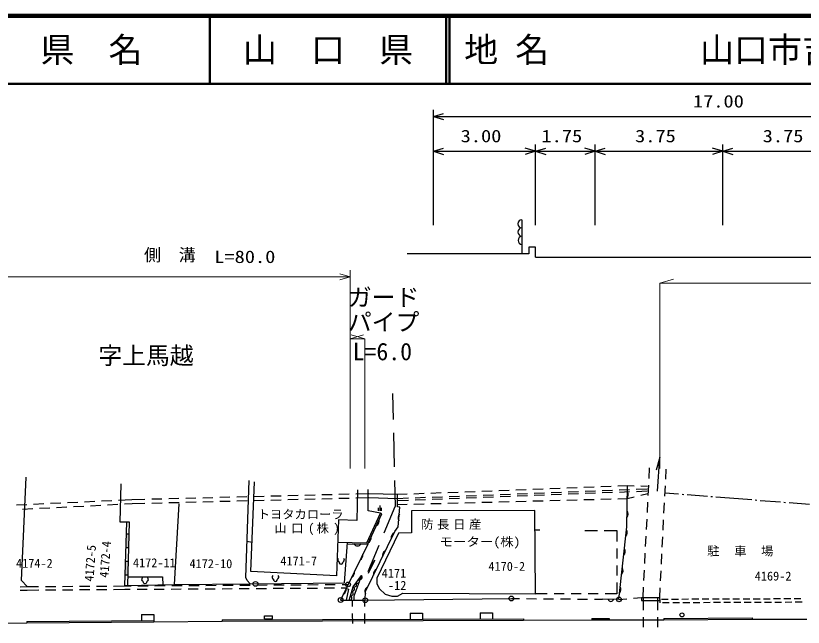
# Model space of a CAD drawing. Units: millimetres, scale not verified. Extents: x 40000 to 680000, y 20000 to 380000.
# Drawn here: x 304507 to 420200, y 290095 to 380000 of the extents above; entities that cross this region are included whole.
import ezdxf
from ezdxf.enums import TextEntityAlignment as Align

# ---------------------------------------------------------------- set-up
doc = ezdxf.new("R2010")
doc.units = ezdxf.units.MM
doc.header["$LTSCALE"] = 1000
for name, color, linetype, lineweight in [('M-BGD', 7, 'Continuous', 25), ('M-STR-HTXT', 7, 'Continuous', 13), ('M-STR-STR1', 1, 'Continuous', 25), ('M-TTL', 2, 'Continuous', 140), ('M-TTL-LINE', 7, 'Continuous', 50)]:
    doc.layers.add(name, color=color, linetype=linetype, lineweight=lineweight)
doc.layers.add('M-TTL-TXT', color=7, linetype='Continuous')
doc.styles.add('ＭＳ ゴシック', font='')
doc.styles.get('ＭＳ ゴシック').set_extended_font_data('MS Gothic')

msp = doc.modelspace()

# ---------------------------------------------------------------- hatches: boundary and pattern name
at = {"layer": 'M-BGD'}
for points in [[(320783, 303819), (321183, 303807), (321123, 301808), (320723, 301820)], [(320663, 299821), (321063, 299809), (321003, 297810), (320603, 297822)]]:
    msp.add_hatch(color=256, dxfattribs=at).paths.add_polyline_path(points)

# ---------------------------------------------------------------- linework, layer by layer
for p, q in [((365868, 361066), (365868, 366177)), ((365868, 365177), (367368, 365627)), ((365868, 365177), (450868, 365177)), ((365868, 365177), (367368, 364727)), ((365868, 349186), (365868, 361066)), ((380868, 349186), (380868, 361066)), ((380868, 349186), (380868, 361066)), ((389618, 349186), (389618, 361066)), ((389618, 349186), (389618, 361066)), ((408368, 349186), (408368, 361066)), ((408368, 349186), (408368, 361066)), ((365868, 360066), (367368, 360516)), ((365868, 360066), (380868, 360066)), ((365868, 360066), (367368, 359616)), ((380868, 360066), (379368, 360516)), ((380868, 360066), (379368, 359616)), ((380868, 360066), (382368, 360516)), ((380868, 360066), (389618, 360066)), ((380868, 360066), (382368, 359616)), ((389618, 360066), (388118, 360516)), ((389618, 360066), (388118, 359616)), ((389618, 360066), (391118, 360516)), ((389618, 360066), (408368, 360066)), ((389618, 360066), (391118, 359616)), ((408368, 360066), (406868, 360516)), ((408368, 360066), (406868, 359616)), ((408368, 360066), (409868, 360516)), ((408368, 360066), (427118, 360066)), ((408368, 360066), (409868, 359616)), ((378868, 349999), (378868, 344999)), ((379868, 345999), (379868, 344999)), ((380868, 345999), (379868, 345999)), ((380868, 344499), (380868, 345999)), ((379868, 344999), (362020, 344999)), ((380868, 344499), (435868, 344499)), ((359864, 324474), (359949, 320662)), ((359993, 318662), (360105, 313663)), ((399133, 315101), (398581, 313215)), ((398784, 310079), (399133, 315101)), ((397577, 313510), (397500, 311973)), ((399990, 311878), (400063, 313317)), ((305346, 296965), (306052, 312165)), ((338285, 297412), (338807, 311679)), ((339066, 298274), (339592, 311500)), ((360150, 311664), (360235, 307851)), ((319865, 305565), (319982, 311167)), ((354699, 310319), (354594, 305790)), ((356266, 307197), (356288, 310333)), ((370486, 310017), (371985, 310074)), ((372984, 310112), (374483, 310169)), ((375482, 310207), (376981, 310264)), ((377980, 310302), (379479, 310359)), ((380478, 310397), (381977, 310454)), ((382977, 310492), (384476, 310549)), ((385475, 310587), (386974, 310644)), ((387973, 310682), (389472, 310738)), ((388173, 310089), (389672, 310146)), ((390471, 310776), (391970, 310833)), ((390671, 310184), (392170, 310241)), ((392969, 310871), (394358, 310924)), ((393169, 310278), (394668, 310335)), ((394293, 304858), (394358, 310924)), ((394358, 310924), (395337, 310901)), ((395667, 310373), (397254, 310434)), ((395679, 310074), (397265, 310134)), ((396336, 310878), (397315, 310855)), ((397450, 310974), (397375, 309476)), ((399863, 309381), (399939, 310879)), ((321583, 308879), (323484, 308927)), ((324483, 308953), (325983, 308991)), ((326982, 309017), (328482, 309055)), ((329482, 309081), (330981, 309119)), ((331981, 309145), (333480, 309184)), ((334480, 309209), (335980, 309248)), ((336979, 309273), (338479, 309312)), ((339478, 309337), (340978, 309376)), ((341978, 309401), (343477, 309440)), ((344477, 309465), (345976, 309504)), ((344488, 308866), (345987, 308904)), ((346976, 309529), (348475, 309568)), ((346987, 308930), (348486, 308968)), ((349475, 309594), (350975, 309632)), ((349486, 308994), (350985, 309032)), ((351974, 309658), (353474, 309696)), ((351985, 309058), (353485, 309096)), ((354473, 309722), (356374, 309770)), ((354484, 309122), (356372, 309170)), ((356372, 309170), (360605, 309042)), ((356374, 309770), (360603, 309642)), ((360603, 309642), (361992, 309695)), ((360612, 307782), (360603, 309642)), ((360605, 309042), (362192, 309102)), ((362991, 309733), (364490, 309790)), ((363191, 309140), (364690, 309197)), ((365489, 309828), (366988, 309885)), ((365689, 309235), (367188, 309292)), ((365700, 308935), (367199, 308992)), ((367987, 309922), (369486, 309979)), ((368187, 309330), (369686, 309387)), ((368199, 309030), (369698, 309087)), ((370685, 309425), (372184, 309481)), ((370697, 309125), (372196, 309182)), ((373184, 309519), (374683, 309576)), ((373195, 309220), (374694, 309277)), ((375682, 309614), (377181, 309671)), ((375693, 309315), (377192, 309371)), ((378180, 309709), (379679, 309766)), ((378191, 309409), (379690, 309466)), ((380678, 309804), (382177, 309861)), ((380690, 309504), (382189, 309561)), ((383176, 309899), (384675, 309956)), ((383188, 309599), (384687, 309656)), ((385675, 309994), (387174, 310051)), ((385686, 309694), (387185, 309751)), ((388184, 309789), (389683, 309846)), ((390484, 308927), (391984, 308967)), ((390682, 309884), (392181, 309941)), ((392983, 308993), (394338, 309028)), ((393181, 309979), (394680, 310036)), ((394338, 309028), (395355, 309268)), ((396329, 309498), (397346, 309737)), ((399887, 309842), (401890, 309688)), ((402389, 309650), (402638, 309631)), ((403137, 309593), (406128, 309364)), ((406626, 309326), (406876, 309307)), ((407374, 309269), (409378, 309115)), ((409378, 309115), (412633, 308854)), ((304623, 308091), (306122, 308161)), ((307121, 308207), (308619, 308277)), ((309618, 308323), (311116, 308393)), ((310495, 307710), (311993, 307787)), ((312115, 308439), (313614, 308509)), ((312992, 307838), (314490, 307915)), ((314612, 308555), (316111, 308625)), ((315488, 307966), (316986, 308042)), ((317110, 308671), (318608, 308740)), ((317985, 308094), (319483, 308170)), ((319607, 308787), (321583, 308879)), ((320482, 308221), (321606, 308279)), ((321606, 308279), (323494, 308327)), ((324494, 308353), (325994, 308391)), ((326993, 308417), (328493, 308455)), ((327850, 296382), (328491, 308233)), ((329492, 308481), (330992, 308520)), ((331992, 308545), (333491, 308584)), ((334491, 308609), (335990, 308648)), ((336990, 308673), (338490, 308712)), ((339489, 308737), (340989, 308776)), ((341988, 308801), (343488, 308840)), ((357979, 308010), (357979, 307189)), ((358648, 304001), (360235, 307851)), ((360948, 307765), (360612, 307782)), ((360617, 308742), (362203, 308802)), ((360640, 308142), (361994, 308178)), ((360703, 304860), (360948, 307765)), ((362994, 308204), (364493, 308244)), ((363202, 308840), (364701, 308897)), ((365493, 308270), (366992, 308309)), ((367992, 308336), (369491, 308375)), ((370491, 308401), (371991, 308441)), ((372990, 308467), (374490, 308507)), ((375489, 308533), (376989, 308572)), ((377988, 308599), (379488, 308638)), ((380488, 308664), (381987, 308704)), ((382987, 308730), (384486, 308769)), ((385486, 308796), (386985, 308835)), ((387985, 308861), (389485, 308901)), ((397325, 308477), (397249, 306979)), ((399737, 306885), (399813, 308383)), ((413131, 308814), (413381, 308794)), ((413879, 308754), (416869, 308514)), ((417368, 308474), (417617, 308454)), ((418115, 308414), (421106, 308174)), ((305501, 307454), (306999, 307531)), ((307998, 307582), (309496, 307659)), ((356085, 302525), (358103, 306846)), ((356211, 302323), (358284, 306761)), ((358103, 306846), (356266, 307197)), ((357747, 307659), (357747, 307194)), ((358284, 306761), (358103, 306846)), ((358212, 307659), (358212, 307194)), ((362663, 307206), (362641, 303962)), ((380782, 307273), (362663, 307206)), ((380870, 295015), (380782, 307273)), ((321235, 305565), (319865, 305565)), ((320556, 296259), (320835, 305565)), ((320956, 296266), (321235, 305565)), ((351906, 305895), (351628, 297680)), ((354594, 305790), (351906, 305895)), ((397199, 305980), (397124, 304482)), ((399610, 304388), (399686, 305886)), ((360194, 304177), (360703, 304860)), ((380803, 304419), (381486, 304415)), ((388113, 304329), (389955, 304331)), ((390955, 304333), (392798, 304335)), ((392798, 304335), (392799, 302683)), ((393122, 294196), (394293, 304858)), ((320783, 303819), (321183, 303807)), ((355906, 295368), (360194, 304177)), ((360748, 303947), (357563, 297297)), ((362641, 303962), (360748, 303947)), ((397074, 303483), (396999, 301985)), ((399484, 301891), (399560, 303389)), ((338479, 302730), (339239, 302620)), ((351794, 302584), (356085, 302525)), ((356211, 302323), (352222, 294102)), ((352814, 296643), (353234, 302564)), ((353220, 302364), (356211, 302323)), ((356299, 298301), (357886, 302152)), ((320723, 301820), (321123, 301808)), ((392800, 301683), (392802, 300183)), ((396949, 300986), (396873, 299488)), ((399357, 299394), (399433, 300892)), ((320663, 299821), (321063, 299809)), ((356327, 298030), (357254, 299968)), ((357254, 299968), (356564, 299150)), ((392802, 299183), (392804, 297683)), ((396823, 298490), (396748, 296991)), ((320603, 297822), (321003, 297810)), ((320994, 297510), (326066, 297520)), ((326066, 297520), (326132, 296277)), ((338492, 296956), (338285, 297412)), ((351628, 297680), (339066, 298274)), ((354061, 296029), (355278, 297697)), ((355278, 297697), (354157, 294670)), ((399231, 296897), (399307, 298396)), ((306197, 296073), (305346, 296965)), ((320547, 296172), (321441, 296178)), ((320556, 296259), (327850, 296382)), ((322441, 296185), (323941, 296195)), ((324941, 296202), (326441, 296212)), ((327441, 296219), (328941, 296229)), ((327850, 296382), (338928, 296500)), ((329941, 296236), (331441, 296246)), ((332441, 296253), (333941, 296263)), ((334941, 296270), (336441, 296280)), ((337441, 296287), (338941, 296297)), ((338928, 296500), (338492, 296956)), ((338928, 296500), (352814, 296643)), ((339941, 296304), (341441, 296314)), ((342441, 296321), (343941, 296331)), ((344941, 296338), (346441, 296348)), ((347441, 296355), (348941, 296366)), ((349941, 296372), (351441, 296383)), ((352441, 296389), (353335, 296396)), ((357563, 297297), (357554, 296460)), ((357554, 296460), (357965, 295753)), ((392805, 296683), (392806, 295030)), ((305160, 295554), (306203, 295573)), ((305178, 296055), (306197, 296073)), ((306197, 296073), (307872, 296085)), ((306203, 295573), (307877, 295585)), ((308872, 296091), (310372, 296102)), ((308877, 295591), (310377, 295602)), ((311372, 296109), (312872, 296119)), ((311377, 295609), (312877, 295619)), ((313872, 296126), (315372, 296136)), ((313877, 295626), (315377, 295636)), ((316372, 296143), (317872, 296153)), ((316377, 295643), (317877, 295653)), ((318872, 296160), (320547, 296172)), ((318877, 295660), (320550, 295672)), ((320550, 295672), (321321, 295677)), ((322321, 295684), (323821, 295694)), ((324821, 295701), (326321, 295711)), ((327321, 295718), (328821, 295728)), ((329821, 295735), (331321, 295745)), ((332321, 295752), (333821, 295762)), ((334821, 295769), (336321, 295779)), ((337321, 295786), (338821, 295796)), ((339821, 295803), (341321, 295814)), ((342321, 295820), (343821, 295831)), ((344821, 295837), (346321, 295848)), ((347321, 295854), (348821, 295865)), ((349821, 295872), (351321, 295882)), ((352321, 295889), (353092, 295894)), ((353414, 295691), (353028, 294095)), ((353038, 295782), (353414, 295691)), ((353489, 294091), (354061, 296029)), ((355847, 294071), (355906, 295368)), ((357965, 295753), (358789, 294979)), ((360600, 294683), (361357, 295111)), ((361357, 295111), (380870, 295015)), ((385088, 295020), (383588, 295018)), ((387588, 295023), (386088, 295022)), ((390088, 295027), (388588, 295025)), ((392806, 295030), (391088, 295028)), ((396698, 295993), (396621, 294455)), ((399107, 294460), (399180, 295899)), ((352222, 294102), (355847, 294071)), ((354157, 294670), (354152, 294085)), ((355847, 294071), (377321, 294327)), ((358789, 294979), (359744, 294667)), ((359744, 294667), (360600, 294683)), ((377321, 294327), (378525, 294317)), ((379525, 294309), (381025, 294296)), ((382588, 295017), (380870, 295015)), ((382025, 294288), (383525, 294275)), ((384525, 294267), (386025, 294255)), ((387025, 294246), (388525, 294234)), ((389525, 294226), (390729, 294216)), ((393122, 294196), (390762, 294216)), ((393122, 294196), (394288, 294287)), ((395285, 294364), (396451, 294455)), ((396451, 294455), (399134, 294460)), ((396451, 294455), (396451, 294005)), ((396451, 294005), (399135, 294010)), ((399135, 294184), (399134, 294460)), ((399135, 294184), (399137, 293684)), ((400352, 294189), (399352, 294185)), ((401852, 294195), (400852, 294191)), ((403352, 294204), (402352, 294200)), ((404852, 294207), (403852, 294203)), ((406352, 294213), (405352, 294209)), ((407852, 294219), (406852, 294215)), ((409352, 294225), (408352, 294221)), ((410852, 294230), (409852, 294226)), ((412352, 294239), (411352, 294235)), ((413852, 294242), (412852, 294238)), ((415352, 294248), (414352, 294244)), ((416852, 294254), (415852, 294250)), ((418352, 294260), (417352, 294256)), ((419852, 294266), (418852, 294262)), ((400526, 293690), (399526, 293686)), ((402026, 293696), (401026, 293692)), ((403526, 293704), (402526, 293700)), ((405026, 293708), (404026, 293704)), ((406526, 293713), (405526, 293710)), ((408026, 293719), (407026, 293715)), ((409526, 293725), (408526, 293721)), ((411026, 293731), (410026, 293727)), ((412526, 293740), (411526, 293736)), ((414026, 293743), (413026, 293739)), ((415526, 293749), (414526, 293745)), ((417026, 293755), (416026, 293751)), ((418526, 293761), (417526, 293757)), ((420026, 293766), (419026, 293763)), ((322985, 291975), (324785, 291980)), ((322985, 291975), (322988, 291075)), ((324785, 291980), (324788, 291080)), ((341039, 291777), (342239, 291787)), ((341043, 291327), (341039, 291777)), ((342243, 291337), (342239, 291787)), ((362469, 292182), (364269, 292187)), ((362469, 292182), (362472, 291282)), ((364269, 292187), (364272, 291287)), ((372750, 292212), (374550, 292217)), ((372750, 292212), (372753, 291312)), ((374550, 292217), (374553, 291317)), ((298087, 290692), (306118, 290749)), ((306117, 290949), (324788, 291080)), ((306117, 290949), (306118, 290749)), ((306118, 290749), (324789, 290880)), ((324788, 291080), (324789, 290880)), ((324789, 290880), (334815, 291001)), ((334814, 291201), (379106, 291330)), ((334814, 291201), (334815, 291001)), ((334815, 291001), (379106, 291130)), ((341043, 291327), (342243, 291337)), ((379106, 291330), (379106, 291130)), ((379106, 291130), (389147, 291166)), ((389147, 291366), (391679, 291365)), ((389147, 291366), (389147, 291166)), ((389147, 291166), (391679, 291165)), ((391679, 291365), (391679, 291165)), ((391679, 291165), (399701, 291207)), ((399700, 291407), (412707, 291464)), ((399700, 291407), (399701, 291207)), ((399701, 291207), (412708, 291264)), ((412707, 291464), (412708, 291264)), ((412708, 291264), (420735, 291289))]:
    msp.add_line(p, q, dxfattribs=at)
for centre, radius in [((339728, 296473), 350), ((353335, 296396), 350), ((352222, 294102), 350), ((355847, 294071), 350), ((377321, 294327), 350), ((393122, 294196), 350), ((402374, 291915), 300)]:
    msp.add_circle(centre, radius, dxfattribs=at)
for centre, radius, start, end in [((378868, 349399), 600, 90, 270), ((378868, 348199), 600, 90, 270), ((378911, 346979), 600, 90, 270), ((393693, 309532), 800, 323.73351, 35.03875), ((361563, 306222), 893, 141.47962, 208.85925), ((393663, 306733), 800, 323.73351, 35.03875), ((357097, 305767), 805, 299.41299, 10.51503), ((393545, 304004), 800, 318.079, 29.38423), ((355909, 303223), 805, 299.41299, 10.51503), ((360559, 303230), 893, 120.35621, 187.73584), ((354719, 302608), 564, 207.15277, 331.27868), ((354697, 300702), 805, 298.5657, 9.66774), ((359259, 300557), 893, 120.35621, 187.73584), ((393240, 301222), 800, 318.079, 29.38423), ((352095, 299995), 300, 131.41945, 251.14243), ((352295, 299670), 300, 172.14016, 7.85984), ((352495, 299995), 300, 288.85757, 48.58055), ((357958, 297885), 893, 120.35621, 187.73584), ((392934, 298440), 800, 318.079, 29.38423), ((323294, 297136), 300, 131.41945, 251.14243), ((323694, 297136), 300, 288.85757, 48.58055), ((342458, 297466), 300, 131.41945, 251.14243), ((342858, 297466), 300, 288.85757, 48.58055), ((353471, 298176), 805, 298.5657, 9.66774), ((355071, 297451), 322, 237.83784, 49.97223), ((323494, 296811), 300, 172.14016, 7.85984), ((342658, 297141), 300, 172.14016, 7.85984), ((354237, 296361), 354, 242.70245, 45.10762), ((354649, 296927), 354, 242.70245, 45.10762), ((352246, 295650), 805, 298.5657, 9.66774), ((353718, 295058), 354, 262.33637, 64.74154), ((353917, 295730), 354, 262.31251, 63.54079), ((356402, 295402), 613, 108.72694, 213.74722), ((392628, 295658), 800, 318.079, 29.38423), ((353559, 294405), 322, 257.47176, 69.60615), ((391943, 294314), 408, 194.8499, 344.20193)]:
    msp.add_arc(centre, radius, start, end, dxfattribs=at)
at = {"layer": 'M-STR-HTXT'}
for p, q in [((353615, 317011), (353615, 342605)), ((293080, 341605), (353615, 341605)), ((353615, 341605), (352115, 342055)), ((353615, 341605), (352115, 341155)), ((399135, 340685), (401135, 341285)), ((399135, 313437), (399135, 340685)), ((501883, 340685), (399135, 340685)), ((353615, 332477), (355615, 333077)), ((353615, 313437), (353615, 332477)), ((355783, 332477), (353615, 332477)), ((355783, 332477), (353783, 333077)), ((355783, 313437), (355783, 332477))]:
    msp.add_line(p, q, dxfattribs=at)
at = {"layer": 'M-STR-STR1'}
for p, q in [((353929, 294087), (353938, 293135)), ((355729, 294072), (355738, 293136)), ((396700, 294455), (396697, 292600)), ((398800, 294451), (398797, 292595)), ((353947, 292135), (353961, 290635)), ((355747, 292136), (355761, 290636)), ((396695, 291600), (396691, 290100)), ((398795, 291595), (398791, 290095))]:
    msp.add_line(p, q, dxfattribs=at)
at = {"layer": 'M-TTL'}
msp.add_line((680000, 380000), (40000, 380000), dxfattribs=at)
at = {"layer": 'M-TTL-LINE'}
for p, q in [((333000, 380000), (333000, 370000)), ((367750, 380000), (367750, 370000)), ((368250, 380000), (368250, 370000)), ((40000, 370000), (680000, 370000))]:
    msp.add_line(p, q, dxfattribs=at)

# ---------------------------------------------------------------- texts
at = {"layer": 'M-BGD', "style": 'ＭＳ ゴシック'}
for s, height, width, p in [('17.00', 1833, 1.2, (403993, 367427)), ('3.00', 1833, 1.2, (369868, 362316)), ('1.75', 1833, 1.2, (381743, 362316)), ('3.75', 1833, 1.2, (395493, 362316)), ('3.75', 1833, 1.2, (414243, 362316)), ('モーター(株)', 1320, 1.1, (366763, 302670))]:
    msp.add_text(s, height=height, dxfattribs=dict(at, width=width)).set_placement(p, align=Align.MIDDLE_LEFT)
for s, height, p in [('字上馬越', 2566, (316636, 330040)), ('トヨタカローラ', 1320, (340055, 306708)), ('4174-2', 1320, (304549, 299498)), ('4172-11', 1320, (321722, 299579)), ('4172-10', 1320, (330030, 299448)), ('4171-7', 1320, (343380, 299845)), ('4170-2', 1320, (373949, 299056)), ('4171', 1320, (358272, 298044)), ('4169-2', 1320, (413078, 297623)), ('  -12', 1320, (357403, 296251))]:
    msp.add_text(s, height=height, dxfattribs=at).set_placement(p, align=Align.MIDDLE_LEFT)
for s, p in [('4172-5', (315262, 296829)), ('4172-4', (317463, 297390))]:
    msp.add_text(s, height=1320, rotation=85.941, dxfattribs=at).set_placement(p, align=Align.MIDDLE_LEFT)
at = {"layer": 'M-BGD', "char_height": 1320, "attachment_point": 4, "style": 'ＭＳ ゴシック'}
for s, insert in [('\\T1.38;山口(株)', (342491, 304497)), ('\\T1.3;防長日産', (364073, 305162)), ('\\T2.2;駐車場', (406094, 301235))]:
    msp.add_mtext(s, dxfattribs=dict(at, insert=insert))
at = {"layer": 'M-STR-HTXT', "style": 'ＭＳ ゴシック', "width": 1.2}
msp.add_text('L=80.0', height=1833, dxfattribs=at).set_placement((333670, 344566), align=Align.MIDDLE_LEFT)
at = {"layer": 'M-STR-HTXT', "style": 'ＭＳ ゴシック'}
for s, p in [('ガード', (353296, 338610)), ('パイプ', (353296, 334970)), ('L=6.0', (353999, 330629))]:
    msp.add_text(s, height=2566, dxfattribs=at).set_placement(p, align=Align.MIDDLE_LEFT)
at = {"layer": 'M-STR-HTXT', "insert": (323352, 344737), "char_height": 1833, "attachment_point": 4, "style": 'ＭＳ ゴシック'}
msp.add_mtext('\\T1.36;側\\~溝', dxfattribs=at)
at = {"layer": 'M-TTL-TXT', "style": 'ＭＳ ゴシック'}
for s, p in [('県\u3000名', (315625, 375000)), ('山\u3000口\u3000県', (350375, 375000))]:
    msp.add_text(s, height=3666, dxfattribs=at).set_placement(p, align=Align.MIDDLE_CENTER)
for s, p in [('地 名', (370380, 375000)), ('山口市吉敷', (405024, 375000))]:
    msp.add_text(s, height=3666, dxfattribs=at).set_placement(p, align=Align.MIDDLE_LEFT)

doc.saveas('drawing.dxf')
